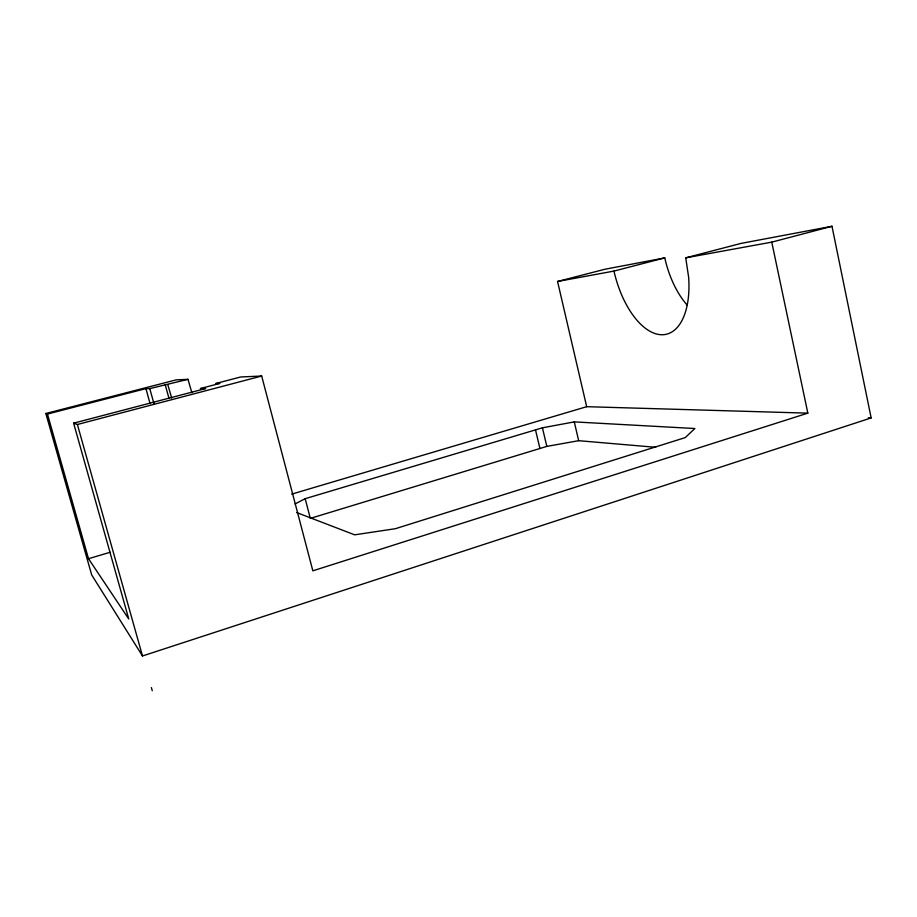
<?xml version="1.0" encoding="UTF-8"?>
<svg xmlns="http://www.w3.org/2000/svg" width="917" height="917" viewBox="0 0 917 917"><rect width="100%" height="100%" fill="white"/><g stroke="black" fill="none" stroke-linecap="round" stroke-linejoin="round"><path stroke-width="1.38" d="M295.056 503.949L305.166 498.688L542.417 427.815L574.283 421.889L694.868 428.526L685.24 437.604L395.422 528.696L354.673 534.829L296.741 512.592M191.882 392.751L187.985 379.34L176.19 379.867L45.85 413.498L91.689 574.925L142.49 655.976L871.15 417.923L831.983 226.281L741.028 243.406L685.733 257.837L688.633 277.243A72.202 36.474 76.7 0 1 660.412 334.671A72.202 36.474 76.7 0 1 613.966 271.077L557.559 281.473L586.685 406.69L807.843 413.143L771.759 242.134L831.983 226.281M807.843 413.143L312.846 570.832L261.677 376.039L240.667 376.979L215.759 383.501L219.92 383.409L200.342 388.533L205.683 388.544L73.624 423.173L128.758 618.986L88.502 558.705L47.443 414.048L45.85 413.498M655.678 447.29L578.673 440.687L546.83 446.396L310.313 518.392L305.166 498.688M291.64 494.148L586.685 406.69M88.502 558.705L110.178 552.263M73.624 423.173L77.383 424.491L261.677 376.039M47.443 414.048L145.941 388.613L149.78 388.602L187.985 379.34M613.966 271.077L664.779 257.883A71.079 38.789 77 0 0 687.246 305.212M557.559 281.473L604.716 269.3L664.779 257.883M685.733 257.837L771.759 242.134M868.296 417.831L871.15 417.923M167.765 384.567L171.697 398.058M77.383 424.491L142.49 655.976M151.385 687.578L152.268 690.719M145.941 388.613L150.079 403.721M542.417 427.815L546.83 446.396M535.505 429.878L539.93 448.493M574.283 421.889L578.673 440.687M168.969 398.219A171.892 26.57 74.6 0 1 165.186 384.624M153.987 403.629A172.683 24.392 74.5 0 1 149.78 388.602"/></g></svg>
